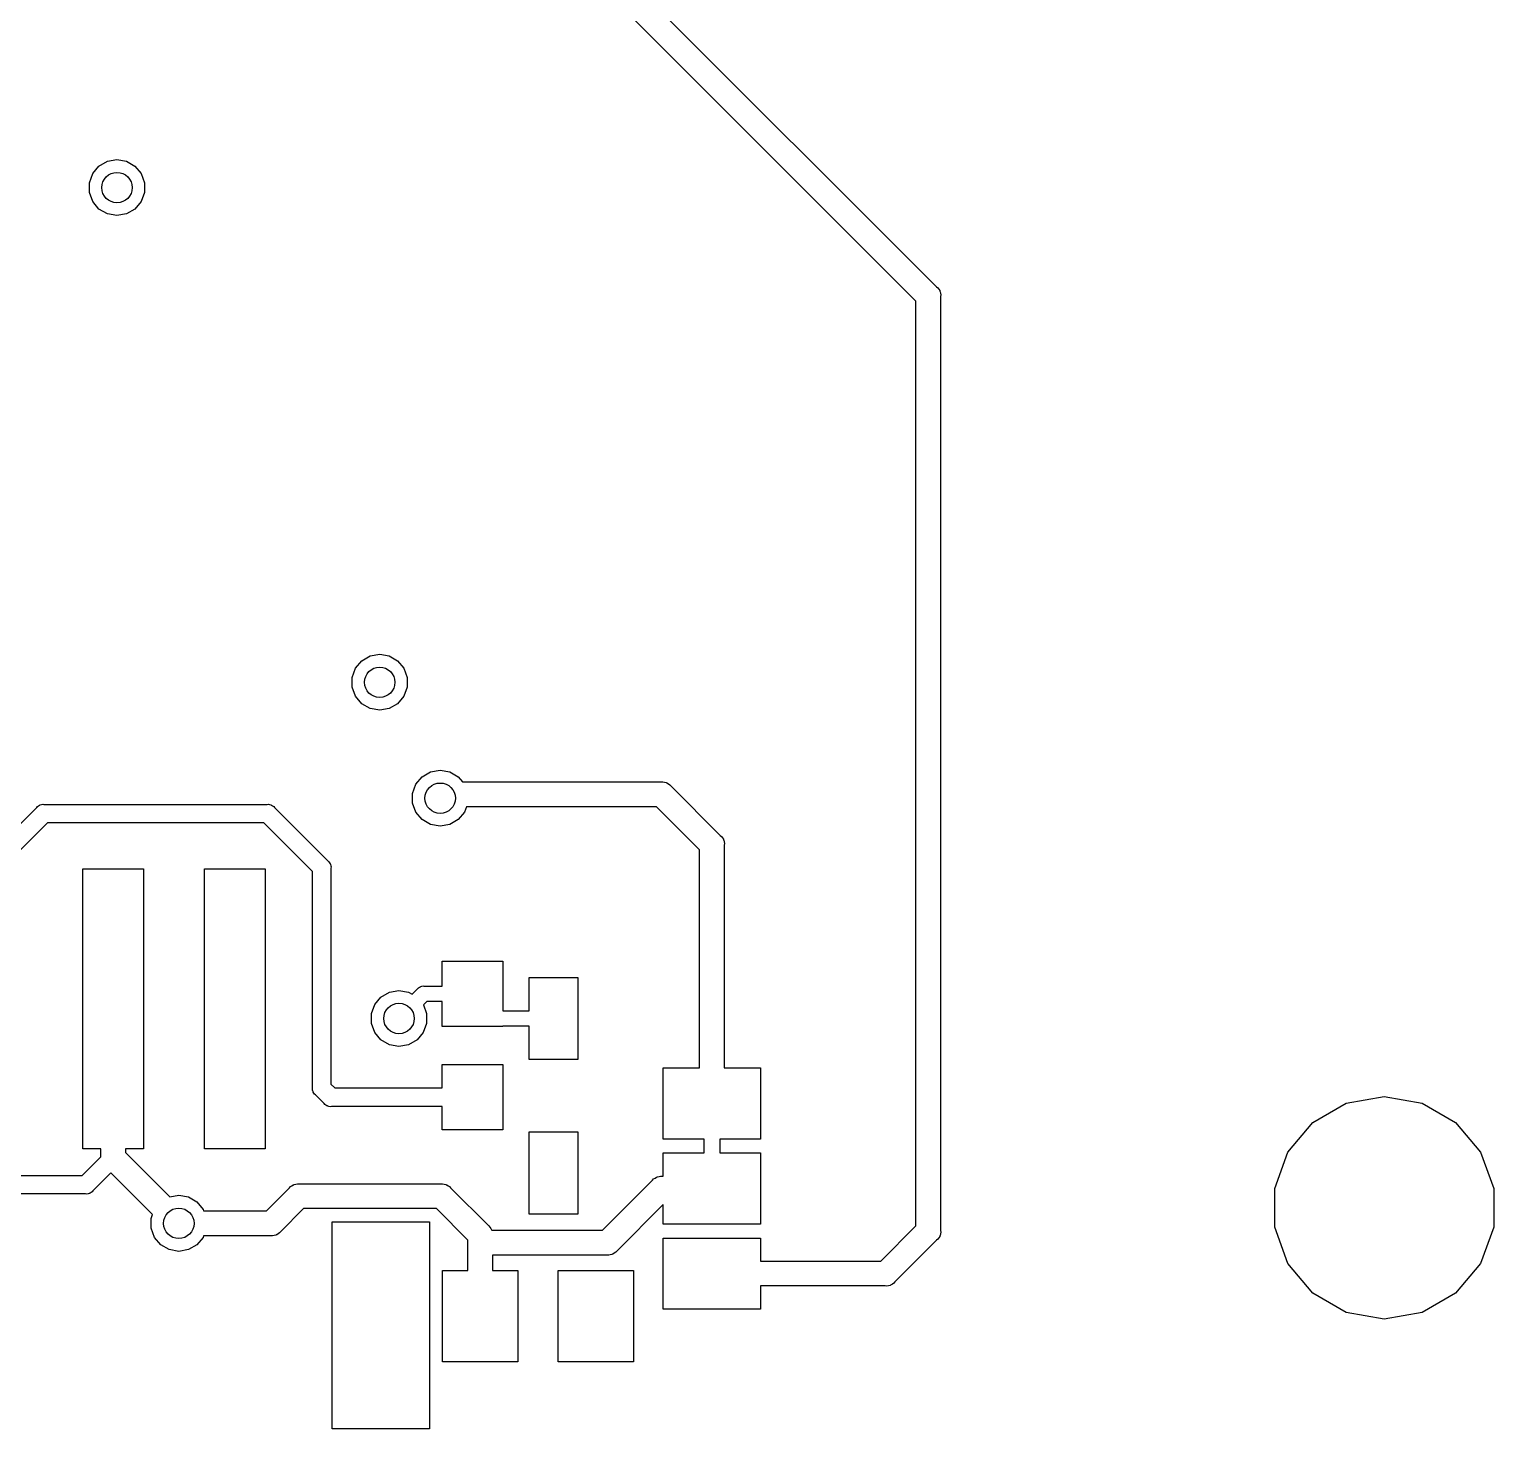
# Model space of a CAD drawing. Extents: x 106.7 to 190.8, y -131.8 to -78.3.
# Drawn here: x 165.28 to 189.35, y -131.75 to -108.75 of the extents above; entities that cross this region are included whole.
import ezdxf

# ---------------------------------------------------------------- set-up
doc = ezdxf.new("R2010")
doc.units = 0
doc.header["$MEASUREMENT"] = 0
doc.layers.add('BLACK', color=7, linetype='CONTINUOUS')

msp = doc.modelspace()

# ---------------------------------------------------------------- linework, layer by layer
at = {"layer": 'BLACK', "linetype": 'CONTINUOUS'}
for p, q in [((173.119, -105.905), (180.198, -112.985)), ((179.857, -113.219), (172.747, -106.108)), ((166.43, -111.001), (166.568, -110.921)), ((166.568, -110.921), (166.726, -110.893)), ((166.726, -110.893), (166.883, -110.921)), ((166.883, -110.921), (167.021, -111.001)), ((166.272, -111.274), (166.327, -111.124)), ((166.327, -111.124), (166.43, -111.001)), ((167.021, -111.001), (167.124, -111.124)), ((167.124, -111.124), (167.179, -111.274)), ((166.272, -111.434), (166.272, -111.274)), ((166.327, -111.584), (166.272, -111.434)), ((167.179, -111.434), (167.124, -111.584)), ((167.179, -111.274), (167.179, -111.434)), ((166.43, -111.706), (166.327, -111.584)), ((167.124, -111.584), (167.021, -111.706)), ((166.568, -111.786), (166.43, -111.706)), ((166.726, -111.814), (166.568, -111.786)), ((166.883, -111.786), (166.726, -111.814)), ((167.021, -111.706), (166.883, -111.786)), ((180.198, -112.985), (180.219, -113.002)), ((180.219, -113.002), (180.232, -113.025)), ((180.232, -113.025), (180.248, -113.047)), ((180.248, -113.047), (180.25, -113.056)), ((180.25, -113.056), (180.254, -113.064)), ((180.254, -113.064), (180.259, -113.091)), ((180.259, -113.091), (180.266, -113.117)), ((180.266, -113.117), (180.264, -113.143)), ((179.857, -128.414), (179.857, -113.219)), ((180.264, -113.143), (180.264, -128.49)), ((170.645, -119.252), (170.748, -119.129)), ((170.748, -119.129), (170.886, -119.049)), ((170.886, -119.049), (171.044, -119.021)), ((171.044, -119.021), (171.201, -119.049)), ((171.201, -119.049), (171.339, -119.129)), ((171.339, -119.129), (171.442, -119.252)), ((170.59, -119.402), (170.645, -119.252)), ((171.442, -119.252), (171.497, -119.402)), ((170.59, -119.562), (170.59, -119.402)), ((170.645, -119.712), (170.59, -119.562)), ((171.497, -119.562), (171.442, -119.712)), ((171.497, -119.402), (171.497, -119.562)), ((170.748, -119.834), (170.645, -119.712)), ((170.886, -119.914), (170.748, -119.834)), ((171.339, -119.834), (171.201, -119.914)), ((171.442, -119.712), (171.339, -119.834)), ((171.044, -119.942), (170.886, -119.914)), ((171.201, -119.914), (171.044, -119.942)), ((171.64, -121.157), (171.742, -121.034)), ((171.742, -121.034), (171.881, -120.954)), ((171.881, -120.954), (172.038, -120.926)), ((172.038, -120.926), (172.196, -120.954)), ((172.196, -120.954), (172.334, -121.034)), ((172.334, -121.034), (172.406, -121.12)), ((171.585, -121.307), (171.64, -121.157)), ((171.585, -121.467), (171.585, -121.307)), ((172.406, -121.12), (175.67, -121.12)), ((175.67, -121.12), (175.697, -121.118)), ((175.697, -121.118), (175.723, -121.125)), ((175.723, -121.125), (175.75, -121.129)), ((175.75, -121.129), (175.758, -121.134)), ((175.758, -121.134), (175.766, -121.136)), ((175.766, -121.136), (175.788, -121.152)), ((175.788, -121.152), (175.812, -121.165)), ((175.812, -121.165), (175.829, -121.186)), ((175.829, -121.186), (176.642, -121.999)), ((164.559, -122.385), (165.407, -121.538)), ((165.407, -121.538), (165.42, -121.522)), ((165.42, -121.522), (165.437, -121.512)), ((165.437, -121.512), (165.454, -121.5)), ((165.454, -121.5), (165.46, -121.499)), ((165.46, -121.499), (165.466, -121.495)), ((165.466, -121.495), (165.486, -121.492)), ((165.486, -121.492), (165.506, -121.486)), ((165.506, -121.486), (165.526, -121.488)), ((165.526, -121.488), (169.195, -121.488)), ((169.195, -121.488), (169.216, -121.486)), ((169.216, -121.486), (169.235, -121.492)), ((169.235, -121.492), (169.255, -121.495)), ((169.255, -121.495), (169.261, -121.499)), ((169.261, -121.499), (169.267, -121.5)), ((169.267, -121.5), (169.284, -121.512)), ((169.284, -121.512), (169.302, -121.522)), ((169.302, -121.522), (169.315, -121.538)), ((169.315, -121.538), (170.194, -122.417)), ((171.64, -121.617), (171.585, -121.467)), ((172.47, -121.526), (172.437, -121.617)), ((175.595, -121.526), (172.47, -121.526)), ((176.301, -122.233), (175.595, -121.526)), ((171.742, -121.739), (171.64, -121.617)), ((171.881, -121.819), (171.742, -121.739)), ((172.334, -121.739), (172.196, -121.819)), ((172.437, -121.617), (172.334, -121.739)), ((165.582, -121.793), (164.829, -122.546)), ((169.139, -121.793), (165.582, -121.793)), ((169.939, -122.593), (169.139, -121.793)), ((172.038, -121.847), (171.881, -121.819)), ((172.196, -121.819), (172.038, -121.847)), ((176.642, -121.999), (176.663, -122.016)), ((176.663, -122.016), (176.676, -122.039)), ((176.301, -125.819), (176.301, -122.233)), ((176.676, -122.039), (176.692, -122.061)), ((176.692, -122.061), (176.694, -122.07)), ((176.694, -122.07), (176.698, -122.078)), ((176.698, -122.078), (176.703, -122.105)), ((176.703, -122.105), (176.71, -122.131)), ((176.71, -122.131), (176.708, -122.157)), ((176.708, -122.157), (176.708, -125.819)), ((170.194, -122.417), (170.21, -122.43)), ((170.21, -122.43), (170.22, -122.448)), ((170.22, -122.448), (170.231, -122.464)), ((170.231, -122.464), (170.233, -122.471)), ((170.233, -122.471), (170.237, -122.477)), ((170.237, -122.477), (170.24, -122.497)), ((170.24, -122.497), (170.245, -122.516)), ((166.162, -127.146), (166.162, -122.546)), ((166.162, -122.546), (167.162, -122.546)), ((167.162, -122.546), (167.162, -127.146)), ((168.162, -127.146), (168.162, -122.546)), ((168.162, -122.546), (169.162, -122.546)), ((169.162, -122.546), (169.162, -127.146)), ((169.939, -126.142), (169.939, -122.593)), ((170.245, -122.516), (170.243, -122.536)), ((170.243, -122.536), (170.243, -126.086)), ((172.068, -124.474), (172.068, -124.063)), ((172.068, -124.063), (173.068, -124.063)), ((173.068, -124.063), (173.068, -124.879)), ((173.501, -124.879), (173.501, -124.331)), ((173.501, -124.331), (174.301, -124.331)), ((174.301, -124.331), (174.301, -125.681)), ((170.963, -124.776), (171.065, -124.654)), ((171.065, -124.654), (171.204, -124.574)), ((171.204, -124.574), (171.361, -124.546)), ((171.361, -124.546), (171.518, -124.574)), ((171.518, -124.574), (171.579, -124.609)), ((171.579, -124.609), (171.673, -124.515)), ((171.673, -124.515), (171.684, -124.502)), ((171.684, -124.502), (171.698, -124.493)), ((171.698, -124.493), (171.712, -124.484)), ((171.712, -124.484), (171.718, -124.482)), ((171.718, -124.482), (171.722, -124.479)), ((171.722, -124.479), (171.739, -124.476)), ((171.739, -124.476), (171.755, -124.472)), ((171.755, -124.472), (171.772, -124.474)), ((171.772, -124.474), (172.068, -124.474)), ((170.908, -124.926), (170.963, -124.776)), ((171.819, -124.728), (171.763, -124.784)), ((171.763, -124.784), (171.814, -124.926)), ((172.068, -124.728), (171.819, -124.728)), ((172.068, -125.138), (172.068, -124.728)), ((173.068, -124.879), (173.501, -124.879)), ((170.908, -125.086), (170.908, -124.926)), ((170.963, -125.236), (170.908, -125.086)), ((171.814, -125.086), (171.76, -125.236)), ((171.814, -124.926), (171.814, -125.086)), ((173.068, -125.138), (172.068, -125.138)), ((173.501, -125.133), (173.068, -125.133)), ((173.068, -125.133), (173.068, -125.138)), ((173.501, -125.681), (173.501, -125.133)), ((171.065, -125.359), (170.963, -125.236)), ((171.204, -125.439), (171.065, -125.359)), ((171.657, -125.359), (171.518, -125.439)), ((171.76, -125.236), (171.657, -125.359)), ((171.361, -125.466), (171.204, -125.439)), ((171.518, -125.439), (171.361, -125.466)), ((172.068, -126.148), (172.068, -125.763)), ((172.068, -125.763), (173.068, -125.763)), ((173.068, -125.763), (173.068, -126.838)), ((174.301, -125.681), (173.501, -125.681)), ((175.704, -126.987), (175.704, -125.819)), ((175.704, -125.819), (176.301, -125.819)), ((176.708, -125.819), (177.305, -125.819)), ((177.305, -125.819), (177.305, -126.987)), ((170.243, -126.086), (170.306, -126.148)), ((169.937, -126.163), (169.939, -126.142)), ((169.942, -126.182), (169.937, -126.163)), ((169.946, -126.202), (169.942, -126.182)), ((169.949, -126.208), (169.946, -126.202)), ((169.951, -126.215), (169.949, -126.208)), ((169.962, -126.231), (169.951, -126.215)), ((169.973, -126.249), (169.962, -126.231)), ((169.988, -126.262), (169.973, -126.249)), ((170.13, -126.404), (169.988, -126.262)), ((170.306, -126.148), (172.068, -126.148)), ((186.928, -126.4), (187.554, -126.29)), ((187.554, -126.29), (188.179, -126.4)), ((170.143, -126.419), (170.13, -126.404)), ((170.161, -126.429), (170.143, -126.419)), ((170.177, -126.441), (170.161, -126.429)), ((170.184, -126.443), (170.177, -126.441)), ((170.19, -126.446), (170.184, -126.443)), ((170.21, -126.45), (170.19, -126.446)), ((170.229, -126.455), (170.21, -126.45)), ((170.249, -126.453), (170.229, -126.455)), ((172.068, -126.453), (170.249, -126.453)), ((172.068, -126.838), (172.068, -126.453)), ((186.379, -126.717), (186.928, -126.4)), ((188.179, -126.4), (188.728, -126.717)), ((173.068, -126.838), (172.068, -126.838)), ((185.971, -127.204), (186.379, -126.717)), ((188.728, -126.717), (189.136, -127.204)), ((173.501, -128.221), (173.501, -126.871)), ((173.501, -126.871), (174.301, -126.871)), ((174.301, -126.871), (174.301, -128.221)), ((176.378, -126.987), (175.704, -126.987)), ((176.378, -127.216), (176.378, -126.987)), ((177.305, -126.987), (176.632, -126.987)), ((176.632, -126.987), (176.632, -127.216)), ((166.154, -127.584), (166.459, -127.28)), ((166.459, -127.146), (166.162, -127.146)), ((166.459, -127.28), (166.459, -127.146)), ((167.162, -127.146), (166.865, -127.146)), ((166.865, -127.146), (166.865, -127.208)), ((166.865, -127.208), (167.595, -127.937)), ((169.162, -127.146), (168.162, -127.146)), ((175.704, -127.597), (175.704, -127.216)), ((175.704, -127.216), (176.378, -127.216)), ((176.632, -127.216), (177.305, -127.216)), ((177.305, -127.216), (177.305, -128.384)), ((185.754, -127.8), (185.971, -127.204)), ((189.136, -127.204), (189.354, -127.8)), ((166.626, -127.544), (166.33, -127.84)), ((167.311, -128.229), (166.626, -127.544)), ((163.804, -127.584), (166.154, -127.584)), ((169.181, -128.168), (169.56, -127.79)), ((169.56, -127.79), (169.577, -127.769)), ((169.577, -127.769), (169.601, -127.756)), ((169.601, -127.756), (169.623, -127.74)), ((169.623, -127.74), (169.632, -127.738)), ((169.632, -127.738), (169.64, -127.733)), ((169.64, -127.733), (169.666, -127.729)), ((169.666, -127.729), (169.692, -127.722)), ((169.692, -127.722), (169.719, -127.724)), ((169.719, -127.724), (172.051, -127.724)), ((172.051, -127.724), (172.078, -127.722)), ((172.078, -127.722), (172.104, -127.729)), ((172.104, -127.729), (172.13, -127.733)), ((172.13, -127.733), (172.138, -127.738)), ((172.138, -127.738), (172.147, -127.74)), ((172.147, -127.74), (172.169, -127.756)), ((172.169, -127.756), (172.192, -127.769)), ((172.192, -127.769), (172.21, -127.79)), ((172.21, -127.79), (172.835, -128.415)), ((174.706, -128.486), (175.529, -127.663)), ((175.529, -127.663), (175.546, -127.642)), ((175.546, -127.642), (175.57, -127.629)), ((175.57, -127.629), (175.592, -127.613)), ((175.592, -127.613), (175.601, -127.611)), ((175.601, -127.611), (175.609, -127.606)), ((175.609, -127.606), (175.635, -127.602)), ((175.635, -127.602), (175.661, -127.595)), ((175.661, -127.595), (175.688, -127.597)), ((175.688, -127.597), (175.704, -127.597)), ((185.754, -128.435), (185.754, -127.8)), ((189.354, -127.8), (189.354, -128.435)), ((166.211, -127.889), (163.748, -127.889)), ((166.231, -127.891), (166.211, -127.889)), ((166.251, -127.886), (166.231, -127.891)), ((166.271, -127.882), (166.251, -127.886)), ((166.276, -127.879), (166.271, -127.882)), ((166.283, -127.877), (166.276, -127.879)), ((166.3, -127.865), (166.283, -127.877)), ((166.317, -127.855), (166.3, -127.865)), ((166.33, -127.84), (166.317, -127.855)), ((167.595, -127.937), (167.742, -127.911)), ((167.742, -127.911), (167.899, -127.939)), ((167.899, -127.939), (168.037, -128.019)), ((168.037, -128.019), (168.14, -128.142)), ((167.288, -128.292), (167.311, -128.229)), ((168.14, -128.142), (168.15, -128.168)), ((168.15, -128.168), (169.181, -128.168)), ((169.794, -128.13), (169.416, -128.509)), ((171.975, -128.13), (169.794, -128.13)), ((172.494, -128.649), (171.975, -128.13)), ((174.301, -128.221), (173.501, -128.221)), ((175.704, -128.062), (174.94, -128.827)), ((175.704, -128.384), (175.704, -128.062)), ((167.288, -128.452), (167.288, -128.292)), ((167.343, -128.602), (167.288, -128.452)), ((169.398, -128.53), (169.375, -128.543)), ((169.416, -128.509), (169.398, -128.53)), ((170.262, -131.746), (170.262, -128.346)), ((170.262, -128.346), (171.862, -128.346)), ((171.862, -128.346), (171.862, -131.746)), ((172.835, -128.415), (172.855, -128.432)), ((172.855, -128.432), (172.869, -128.455)), ((172.869, -128.455), (172.884, -128.477)), ((172.884, -128.477), (172.886, -128.486)), ((172.886, -128.486), (174.706, -128.486)), ((177.305, -128.384), (175.704, -128.384)), ((179.278, -128.994), (179.857, -128.414)), ((180.266, -128.517), (180.259, -128.543)), ((180.264, -128.49), (180.266, -128.517)), ((185.971, -129.031), (185.754, -128.435)), ((189.354, -128.435), (189.136, -129.031)), ((167.446, -128.724), (167.343, -128.602)), ((167.584, -128.804), (167.446, -128.724)), ((168.037, -128.724), (167.899, -128.804)), ((168.14, -128.602), (168.037, -128.724)), ((168.15, -128.575), (168.14, -128.602)), ((169.257, -128.575), (168.15, -128.575)), ((169.284, -128.577), (169.257, -128.575)), ((169.31, -128.57), (169.284, -128.577)), ((169.336, -128.565), (169.31, -128.57)), ((169.344, -128.561), (169.336, -128.565)), ((169.353, -128.559), (169.344, -128.561)), ((169.375, -128.543), (169.353, -128.559)), ((172.494, -129.146), (172.494, -128.649)), ((175.704, -129.781), (175.704, -128.613)), ((175.704, -128.613), (177.305, -128.613)), ((177.305, -128.613), (177.305, -128.994)), ((180.198, -128.649), (179.512, -129.335)), ((180.219, -128.631), (180.198, -128.649)), ((180.232, -128.608), (180.219, -128.631)), ((180.248, -128.586), (180.232, -128.608)), ((180.25, -128.577), (180.248, -128.586)), ((180.254, -128.569), (180.25, -128.577)), ((180.259, -128.543), (180.254, -128.569)), ((167.742, -128.832), (167.584, -128.804)), ((167.899, -128.804), (167.742, -128.832)), ((174.781, -128.892), (172.9, -128.892)), ((172.9, -128.892), (172.9, -129.146)), ((174.808, -128.895), (174.781, -128.892)), ((174.834, -128.888), (174.808, -128.895)), ((174.861, -128.883), (174.834, -128.888)), ((174.869, -128.878), (174.861, -128.883)), ((174.877, -128.876), (174.869, -128.878)), ((174.899, -128.861), (174.877, -128.876)), ((174.923, -128.847), (174.899, -128.861)), ((174.94, -128.827), (174.923, -128.847)), ((177.305, -128.994), (179.278, -128.994)), ((172.077, -130.646), (172.077, -129.146)), ((172.077, -129.146), (172.494, -129.146)), ((172.9, -129.146), (173.317, -129.146)), ((173.317, -129.146), (173.317, -130.646)), ((173.977, -130.646), (173.977, -129.146)), ((173.977, -129.146), (175.217, -129.146)), ((175.217, -129.146), (175.217, -130.646)), ((186.379, -129.518), (185.971, -129.031)), ((189.136, -129.031), (188.728, -129.518)), ((179.353, -129.4), (177.305, -129.4)), ((177.305, -129.4), (177.305, -129.781)), ((179.38, -129.403), (179.353, -129.4)), ((179.406, -129.396), (179.38, -129.403)), ((179.433, -129.391), (179.406, -129.396)), ((179.441, -129.386), (179.433, -129.391)), ((179.449, -129.384), (179.441, -129.386)), ((179.471, -129.369), (179.449, -129.384)), ((179.495, -129.355), (179.471, -129.369)), ((179.512, -129.335), (179.495, -129.355)), ((186.928, -129.835), (186.379, -129.518)), ((188.728, -129.518), (188.179, -129.835)), ((177.305, -129.781), (175.704, -129.781)), ((187.554, -129.945), (186.928, -129.835)), ((188.179, -129.835), (187.554, -129.945)), ((173.317, -130.646), (172.077, -130.646)), ((175.217, -130.646), (173.977, -130.646)), ((171.862, -131.746), (170.262, -131.746))]:
    msp.add_line(p, q, dxfattribs=at)
at = {"layer": 'BLACK'}
for centre in [(166.726, -111.354), (171.044, -119.482), (172.038, -121.387), (171.361, -125.006), (167.742, -128.372)]:
    msp.add_circle(centre, 0.25, dxfattribs=at)

doc.saveas('drawing.dxf')
